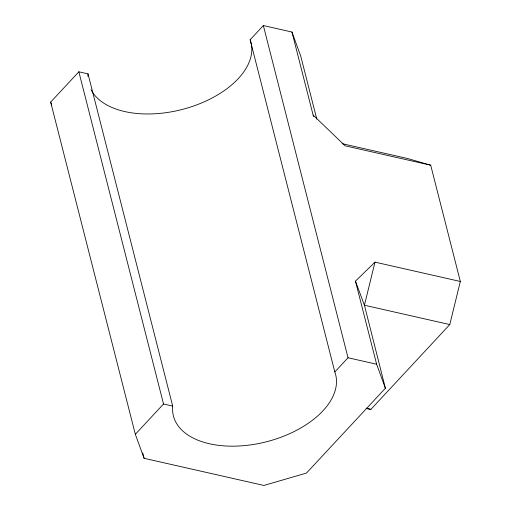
<?xml version="1.0" encoding="UTF-8"?>
<svg xmlns="http://www.w3.org/2000/svg" width="511" height="511" viewBox="0 0 511 511"><rect width="100%" height="100%" fill="white"/><g stroke="black" fill="none" stroke-linecap="round" stroke-linejoin="round"><path stroke-width="0.77" d="M366.183 408.366L370.845 409.426L449.776 324.568L460.334 281.472L374.991 262.13L364.432 305.227L385.383 388.232L306.459 473.084L263.874 485.45L144.096 458.303L135.338 434.305L50.666 102.104L78.854 71.802L88.02 73.878L172.699 406.079A83.702 48.008 -14.3 0 0 260.412 443.178A83.702 48.008 -14.3 0 0 334.82 371.951L348.029 357.751L263.35 25.55L291.953 32.033L300.711 56.031L316.782 119.089M91.06 89.789A83.702 48.008 -14.3 0 0 189.428 107.393A83.702 48.008 -14.3 0 0 250.141 39.749L263.35 25.55M135.338 434.305L163.526 404.003L78.854 71.802M385.383 388.232L376.633 364.228L355.458 281.178L374.991 262.13M342.102 143.661L407.433 158.474L430.696 165.2L460.334 281.472M430.696 165.2L345.142 145.814L313.122 115.084L291.953 32.033M449.776 324.568L364.432 305.227L355.458 281.178M348.029 357.751L376.633 364.228M163.526 404.003L172.699 406.079M366.342 408.123L370.845 409.426M313.122 115.084L313.671 116.585M50.666 102.104L51.758 105.106M250.141 39.749L334.82 371.951M142.716 452.899L144.096 458.303M87.886 76.292A83.702 48.008 -14.3 0 1 88.02 73.878"/></g></svg>
